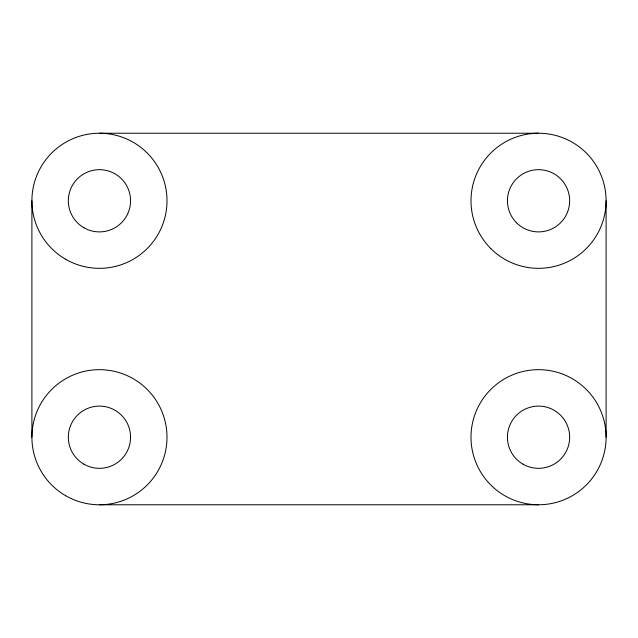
<?xml version="1.0" encoding="UTF-8"?>
<svg xmlns="http://www.w3.org/2000/svg" width="638" height="638" viewBox="0 0 638 638"><rect width="100%" height="100%" fill="white"/><g stroke="black" fill="none" stroke-linecap="round" stroke-linejoin="round"><path stroke-width="0.96" d="M99.456 133.23L538.544 133.23M99.456 504.77L538.544 504.77M606.1 200.779L606.1 437.221A67.556 67.556 0 0 1 504.77 495.718A67.556 67.556 0 0 1 504.77 378.717A67.556 67.556 0 0 1 606.1 437.221M31.9 200.779L31.9 437.221M65.674 495.718A67.556 67.556 0 0 0 167.004 437.221A67.556 67.556 0 0 0 65.674 378.717A67.556 67.556 0 0 0 65.674 495.718M83.897 464.169A31.118 31.118 0 0 0 130.567 437.221A31.118 31.118 0 0 0 83.897 410.266A31.118 31.118 0 0 0 83.897 464.169M65.674 259.283A67.556 67.556 0 0 0 167.004 200.779A67.556 67.556 0 0 0 65.674 142.282A67.556 67.556 0 0 0 65.674 259.283M83.897 227.734A31.118 31.118 0 0 0 130.567 200.779A31.118 31.118 0 0 0 83.897 173.831A31.118 31.118 0 0 0 83.897 227.734M490.781 248.549A67.556 67.556 0 0 0 603.795 218.268A67.556 67.556 0 0 0 521.063 135.535A67.556 67.556 0 0 0 490.781 248.549M516.541 222.782A31.118 31.118 0 0 0 568.602 208.833A31.118 31.118 0 0 0 530.497 170.729A31.118 31.118 0 0 0 516.541 222.782M522.993 464.169A31.118 31.118 0 0 0 569.662 437.221A31.118 31.118 0 0 0 522.993 410.266A31.118 31.118 0 0 0 522.993 464.169"/></g></svg>
